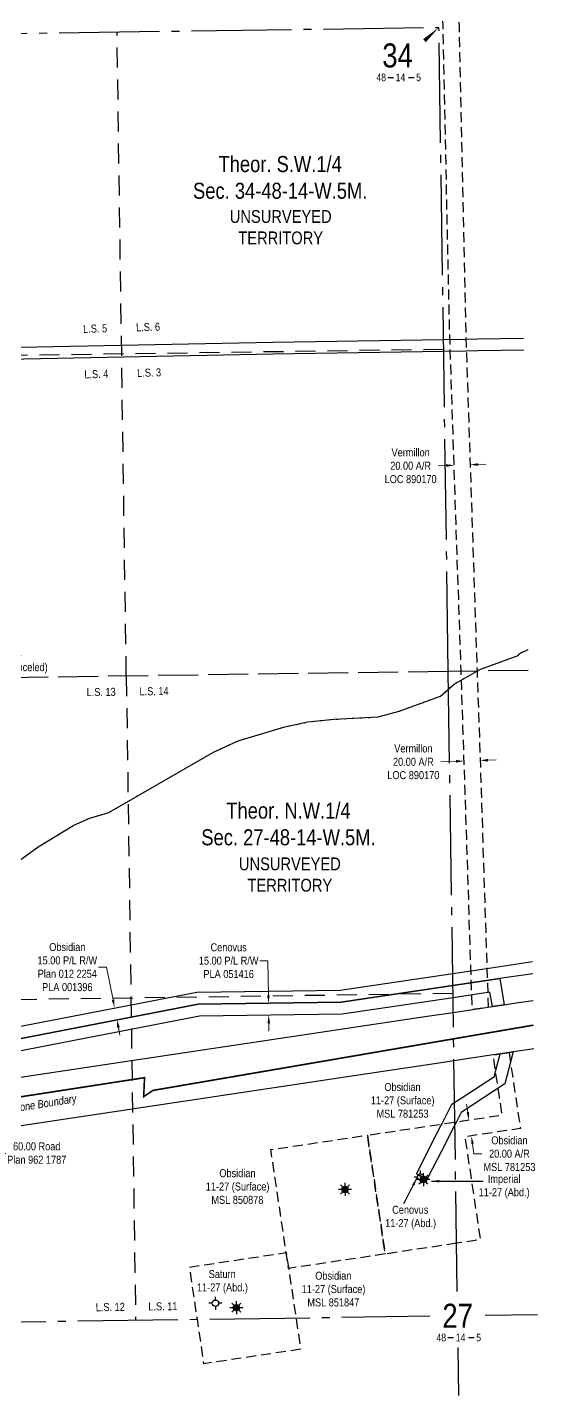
# Model space of a CAD drawing. Extents: x 566267 to 569350, y 5891344 to 5894279.
# Drawn here: x 568713 to 569350, y 5891653 to 5893362 of the extents above; entities that cross this region are included whole.
import ezdxf
from ezdxf.enums import TextEntityAlignment as Align

# ---------------------------------------------------------------- set-up
doc = ezdxf.new("R2010")
doc.units = 0
doc.header["$LTSCALE"] = 5
doc.header["$PDSIZE"] = 0.5
for name, pattern in [('DASHDOT2', [12.7, 6.35, -3.175, 0, -3.175]), ('foc-ACCESSROAD', [3.75, 2.5, -1.25]), ('foc-LSD', [8, 5, -3]), ('foc-QUARTERLINE', [33, 25, -3, 2, -3]), ('foc-UNSURVEYED', [12.5, 10, -2.5]), ('foc-WHEELTRACKS', [2, 0.4, -1.6])]:
    doc.linetypes.add(name, pattern=pattern)
doc.layers.get('Defpoints').update_dxf_attribs({"color": 9})
for name, color, linetype in [('10', 1, 'Continuous'), ('9', 3, 'Continuous'), ('AS-WILDLIFE', 131, 'DASHDOT2'), ('C-RW', 13, 'Continuous'), ('C-SYMBOL', 7, 'Continuous'), ('C-WS', 13, 'foc-ACCESSROAD'), ('F-AR', 190, 'foc-ACCESSROAD'), ('F-RW', 190, 'Continuous'), ('F-WS-S', 8, 'Continuous'), ('L-QSEC', 8, 'foc-QUARTERLINE'), ('L-SECLBL', 7, 'Continuous'), ('L-SECTION-LSD', 7, 'foc-LSD'), ('L-TITLEDB', 4, 'Continuous'), ('L-TITLEDB-T', 4, 'Continuous'), ('L-UNS-T', 3, 'Continuous'), ('L-USEC', 7, 'foc-UNSURVEYED'), ('oil_and_gas_wells_pt', 7, 'Continuous'), ('T-WATER-P3', 160, 'foc-WHEELTRACKS')]:
    doc.layers.add(name, color=color, linetype=linetype)
for name, color, linetype, lineweight in [('C-AR-T', 13, 'Continuous', 9), ('C-RW-T', 13, 'Continuous', 9), ('C-WS-T', 13, 'Continuous', 9), ('F-AR-T', 190, 'Continuous', 9), ('F-RW-T', 190, 'Continuous', 9), ('F-WS-T', 190, 'Continuous', 9)]:
    doc.layers.add(name, color=color, linetype=linetype, lineweight=lineweight)
doc.styles.add('100L', font='ARIALN.TTF', dxfattribs={"height": 11})
doc.styles.add('175L', font='ARIALN.TTF', dxfattribs={"height": 20})
doc.styles.add('240', font='ARIALN.TTF', dxfattribs={"height": 30})
doc.styles.add('80CG', font='ARIALN.TTF', dxfattribs={"height": 10})
doc.styles.add('80L', font='ARIALN.TTF', dxfattribs={"height": 10})
doc.styles.add('foc-LtypeFont', font='ARIALN.TTF', dxfattribs={"height": 7.35})
doc.styles.add('SIMPLEX', font='ARIALN.TTF')
doc.linetypes.add('foc-TOPO-flowdirection-NOLINE', pattern='A,0,[">",foc-LtypeFont,S=0.3,R=0,X=0,Y=-0.945],-20,[">",foc-LtypeFont,S=0.3,R=0,X=0,Y=-0.945],0', length=20)
doc.dimstyles.new('Compass 5 000', dxfattribs={"dimscale": 5, "dimtxt": 9, "dimasz": 2, "dimexe": 0.2, "dimexo": 0.0625, "dimgap": 0.5, "dimtad": 0, "dimtih": 1, "dimtoh": 1, "dimzin": 0, "dimdsep": 46, "dimtxsty": '80CG', "dimcen": 0.1, "dimse1": 1, "dimse2": 1, "dimclrd": 256, "dimclrt": 256, "dimaunit": 1, "dimadec": 4, "dimazin": 0, "dimtfac": 0.06, "dimtofl": 0, "dimtmove": 0, "dimatfit": 1, "dimfxl": 0.2, "dimtolj": 1, "dimtzin": 0, "dimlwd": -1, "dimarcsym": 0})

# ---------------------------------------------------------------- blocks, each defined once
blk = doc.blocks.new('L-SECLBL')
at = {"layer": '9', "color": 7}
for p, q in [((-5.1, -27.8), (-12.3, -27.8)), ((20.7, -27.8), (13.5, -27.8))]:
    blk.add_line(p, q, dxfattribs=at)
at = {"layer": '10', "color": 2, "style": 'SIMPLEX'}
blk.add_attdef('SEC', text='', height=30, dxfattribs=at).set_placement((0, 0), align=Align.MIDDLE)
at = {"layer": '10', "color": 5, "style": '80L'}
blk.add_attdef('TWP', text='', height=9.5, dxfattribs=at).set_placement((-14.4, -27.4), align=Align.MIDDLE_RIGHT)
blk.add_attdef('RGE', text='', height=9.5, dxfattribs=at).set_placement((3.6, -27.4), align=Align.MIDDLE_CENTER)
blk.add_attdef('MER', text='', height=9.5, dxfattribs=at).set_placement((23.2, -27.4), align=Align.MIDDLE_LEFT)
blk = doc.blocks.new('*D416')
at = {"layer": 'C-AR-T', "transparency": 16777216}
for p, q in [((568596.4, 5892586.1), (568606.4, 5892586.2)), ((568551.4, 5892585.4), (568541.4, 5892585.3))]:
    blk.add_line(p, q, dxfattribs=at)
for points in [[(568551.4, 5892587.1), (568551.5, 5892583.8), (568561.4, 5892585.6)], [(568596.4, 5892587.7), (568596.5, 5892584.4), (568586.5, 5892585.9)]]:
    blk.add_solid(points, dxfattribs=at)
at = {"layer": 'Defpoints', "color": 0, "transparency": 16777216}
for p in [(568561.3, 5892597.2), (568586.3, 5892597.5), (568586.5, 5892585.9)]:
    blk.add_point(p, dxfattribs=at)
at = {"layer": 'C-AR-T', "transparency": 16777216, "insert": (568673.2, 5892586.2), "char_height": 10, "attachment_point": 5, "style": '80CG'}
blk.add_mtext('\\A1;Obsidian\\P25.00 A/R\\PLOC 122143\\P(Expired, to be Canceled)', dxfattribs=at)
blk = doc.blocks.new('*D418')
at = {"layer": 'C-RW-T', "transparency": 16777216}
for p, q in [((568811.8, 5892188.2), (568801.8, 5892188.2)), ((568819.8, 5892147.5), (568811.8, 5892188.2)), ((568826.5, 5892112.9), (568828.4, 5892103.1))]:
    blk.add_line(p, q, dxfattribs=at)
for points in [[(568821.4, 5892147.8), (568818.1, 5892147.1), (568821.7, 5892137.7)], [(568828.2, 5892113.2), (568824.9, 5892112.6), (568824.6, 5892122.7)]]:
    blk.add_solid(points, dxfattribs=at)
at = {"layer": 'Defpoints', "color": 0, "transparency": 16777216}
for p in [(568821.7, 5892137.7), (568517.7, 5892078.3), (568520.6, 5892063.4)]:
    blk.add_point(p, dxfattribs=at)
at = {"layer": 'C-RW-T', "transparency": 16777216, "insert": (568762.7, 5892188.2), "char_height": 10, "attachment_point": 5, "style": '80CG'}
blk.add_mtext('\\A1;Obsidian\\P15.00 P/L R/W\\PPlan 012 2254\\PPLA 001396', dxfattribs=at)
blk = doc.blocks.new('*D420')
at = {"layer": 'Defpoints', "color": 0, "transparency": 16777216}
for p in [(568997.6, 5892142.9), (569014, 5892143.1), (568997.9, 5892127.9)]:
    blk.add_point(p, dxfattribs=at)
at = {"layer": 'F-RW-T', "transparency": 16777216}
for p, q in [((569013.3, 5892196.2), (569003.3, 5892196.2)), ((569013.9, 5892153.1), (569013.3, 5892196.2)), ((569014.4, 5892118.1), (569014.5, 5892108.1))]:
    blk.add_line(p, q, dxfattribs=at)
for points in [[(569015.5, 5892153.1), (569012.2, 5892153.1), (569014, 5892143.1)], [(569016, 5892118.1), (569012.7, 5892118.1), (569014.2, 5892128.1)]]:
    blk.add_solid(points, dxfattribs=at)
at = {"layer": 'F-RW-T', "transparency": 16777216, "insert": (568964.2, 5892196.2), "char_height": 10, "attachment_point": 5, "style": '80CG'}
blk.add_mtext('\\A1;Cenovus\\P15.00 P/L R/W\\PPLA 051416', dxfattribs=at)
blk = doc.blocks.new('*D426')
at = {"layer": 'Defpoints', "color": 0, "transparency": 16777216}
for p in [(568687.5, 5892048.1), (568696.4, 5891988.8), (568671.4, 5891985.1)]:
    blk.add_point(p, dxfattribs=at)
at = {"layer": 'L-TITLEDB-T', "transparency": 16777216}
for p, q in [((568661, 5892054.3), (568659.5, 5892064.2)), ((568672.9, 5891975.2), (568675.8, 5891956)), ((568675.8, 5891956), (568685.8, 5891956))]:
    blk.add_line(p, q, dxfattribs=at)
for points in [[(568662.7, 5892054.5), (568659.4, 5892054), (568662.5, 5892044.4)], [(568674.5, 5891975.4), (568671.2, 5891975), (568671.4, 5891985.1)]]:
    blk.add_solid(points, dxfattribs=at)
at = {"layer": 'L-TITLEDB-T', "transparency": 16777216, "insert": (568724.5, 5891956), "char_height": 10, "attachment_point": 5, "style": '80CG'}
blk.add_mtext('\\A1;60.00 Road\\PPlan 962 1787', dxfattribs=at)
blk = doc.blocks.new('*D428')
at = {"layer": 'Defpoints', "color": 0, "transparency": 16777216}
for p in [(569245.8, 5892814.8), (569246.3, 5892800.6), (569266.3, 5892801.3)]:
    blk.add_point(p, dxfattribs=at)
at = {"layer": 'F-AR-T', "transparency": 16777216}
for p, q in [((569235.8, 5892814.4), (569225.8, 5892814.1)), ((569275.8, 5892815.8), (569285.8, 5892816.1))]:
    blk.add_line(p, q, dxfattribs=at)
for points in [[(569235.8, 5892816.1), (569235.9, 5892812.8), (569245.8, 5892814.8)], [(569275.8, 5892817.4), (569275.9, 5892814.1), (569265.8, 5892815.4)]]:
    blk.add_solid(points, dxfattribs=at)
at = {"layer": 'F-AR-T', "transparency": 16777216, "insert": (569191.5, 5892814.1), "char_height": 10, "attachment_point": 5, "style": '80CG'}
blk.add_mtext('\\A1;Vermillon\\P20.00 A/R\\PLOC 890170', dxfattribs=at)
blk = doc.blocks.new('*D429')
at = {"layer": 'Defpoints', "color": 0, "transparency": 16777216}
for p in [(569258.3, 5892445.8), (569258.3, 5892445.5), (569278.3, 5892446.5)]:
    blk.add_point(p, dxfattribs=at)
at = {"layer": 'F-AR-T', "transparency": 16777216}
for p, q in [((569248.3, 5892445.2), (569229.2, 5892444.5)), ((569288.3, 5892446.5), (569298.3, 5892446.8))]:
    blk.add_line(p, q, dxfattribs=at)
for points in [[(569248.2, 5892446.8), (569248.3, 5892443.5), (569258.3, 5892445.5)], [(569288.2, 5892448.2), (569288.3, 5892444.8), (569278.3, 5892446.2)]]:
    blk.add_solid(points, dxfattribs=at)
at = {"layer": 'F-AR-T', "transparency": 16777216, "insert": (569194.9, 5892444.5), "char_height": 10, "attachment_point": 5, "style": '80CG'}
blk.add_mtext('\\A1;Vermillon\\P20.00 A/R\\PLOC 890170', dxfattribs=at)
blk = doc.blocks.new('Gabd.15d85efd0b')
for p, q in [((-0.81, 0), (-1.62, 0)), ((0, 0.81), (0, 1.62)), ((1.62, 0), (0.81, 0)), ((0, -0.81), (0, -1.62))]:
    blk.add_line(p, q)
blk.add_circle((0, 0), 0.8)
blk = doc.blocks.new('GAS')
h = blk.add_hatch(color=255)
h.dxf.hatch_style = 1
edge = h.paths.add_edge_path()
edge.add_arc((0, 0), 0.9, 0, 360)
for p, q in [((-0.81, 0), (-1.62, 0)), ((-0.57, 0.57), (-1.14, 1.14)), ((0, 0.81), (0, 1.62)), ((0.57, 0.57), (1.14, 1.14)), ((1.62, 0), (0.81, 0)), ((-0.57, -0.57), (-1.14, -1.14)), ((0, -0.81), (0, -1.62)), ((1.14, -1.14), (0.57, -0.57))]:
    blk.add_line(p, q)
blk.add_circle((0, 0), 0.8)
blk = doc.blocks.new('*D431')
at = {"layer": 'C-WS-T', "transparency": 16777216}
for p, q in [((569262.8, 5892007.2), (569261.3, 5892017.1)), ((569268.7, 5891967.7), (569270.6, 5891955.2)), ((569270.6, 5891955.2), (569280.6, 5891955.2))]:
    blk.add_line(p, q, dxfattribs=at)
for points in [[(569264.4, 5892007.5), (569261.2, 5892007), (569264.3, 5891997.4)], [(569270.4, 5891967.9), (569267.1, 5891967.4), (569267.2, 5891977.6)]]:
    blk.add_solid(points, dxfattribs=at)
at = {"layer": 'Defpoints', "color": 0, "transparency": 16777216}
for p in [(569270.7, 5891998.3), (569267.2, 5891977.6), (569273.7, 5891978.5)]:
    blk.add_point(p, dxfattribs=at)
at = {"layer": 'C-WS-T', "transparency": 16777216, "insert": (569314.9, 5891955.2), "char_height": 10, "attachment_point": 5, "style": '80CG'}
blk.add_mtext('\\A1;Obsidian\\P20.00 A/R\\PMSL 781253', dxfattribs=at)

msp = doc.modelspace()

# ---------------------------------------------------------------- linework, layer by layer
at = {"layer": 'AS-WILDLIFE', "const_width": 1.999, "flags": 128}
msp.add_lwpolyline([(567519.596, 5891839.478), (568139.497, 5891939.024), (568859.165, 5892050.149), (568858.053, 5892026.478), (568869.748, 5892034.274), (569344.899, 5892115.729)], dxfattribs=at)
at = {"layer": 'C-RW', "flags": 128}
msp.add_lwpolyline([(569332.697, 5892958.442), (569276.032, 5892957.538), (569261.041, 5892957.299), (569232.762, 5892956.849), (569019.815, 5892953.452), (568604.452, 5892945.263), (568596.754, 5892937.297), (568602.09, 5892552.114), (568576.664, 5892525.887), (568434.005, 5892526.202), (568190.522, 5892289.962), (568139.58, 5892254.387), (568130.996, 5892266.678), (568180.948, 5892301.563), (568427.941, 5892541.208), (568570.331, 5892540.893), (568587.013, 5892558.101), (568581.678, 5892943.268), (568597.943, 5892960.136), (569019.517, 5892968.455), (569232.545, 5892971.847), (569260.535, 5892972.291), (569275.527, 5892972.529), (569332.48, 5892973.435)], dxfattribs=at)
at = {"layer": 'C-RW'}
for points in [[(568613.498, 5892096.988), (568924.517, 5892156.818), (569103.43, 5892159.381), (569244.006, 5892180.288), (569300.257, 5892188.651), (569343.749, 5892195.118)], [(569343.968, 5892179.991), (569317.661, 5892176.079), (569302.815, 5892173.872), (569244.225, 5892165.16), (569104.664, 5892144.402), (568926.16, 5892141.867), (568451.338, 5892049.934)]]:
    msp.add_lwpolyline(points, dxfattribs=at)
msp.add_lwpolyline([(569213.573, 5891926.203), (569212.091, 5891923.299), (569198.743, 5891930.108), (569223.927, 5891979.477), (569229.3, 5891990.011), (569230.467, 5891992.299), (569243.069, 5892017.003), (569246.339, 5892019.149), (569296.063, 5892051.785), (569297.662, 5892057.874), (569303.424, 5892079.811), (569314.37, 5892081.451), (569319.56, 5892082.229), (569309.095, 5892042.416), (569254.622, 5892006.641), (569248.693, 5891995.022), (569246.743, 5891991.202), (569230.016, 5891958.424), (569213.573, 5891926.203)], close=True, dxfattribs=at)
at = {"layer": 'C-WS', "flags": 128}
for points in [[(569248.884, 5891843.324), (569159.743, 5891830.008), (569137.573, 5891978.424), (569230.467, 5891992.299), (569233.468, 5891992.747), (569246.692, 5891994.723), (569248.693, 5891995.022), (569256.305, 5891996.159), (569257.033, 5891996.268), (569305.777, 5892003.549), (569302.413, 5892026.069), (569300.786, 5892036.959), (569297.662, 5892057.874), (569294.583, 5892078.486), (569303.424, 5892079.811), (569314.37, 5892081.451), (569316.177, 5892069.356), (569320.835, 5892038.169), (569328.521, 5891986.716), (569259.261, 5891976.371), (569278.474, 5891847.745), (569248.884, 5891843.324)], [(569159.743, 5891830.008), (569039.032, 5891811.978), (569036.076, 5891831.768), (569016.863, 5891960.393), (569137.573, 5891978.424), (569159.743, 5891830.008)], [(569054.106, 5891711.057), (568933.396, 5891693.026), (568925.113, 5891748.474), (568915.365, 5891813.736), (569036.076, 5891831.768), (569048.255, 5891750.227), (569054.106, 5891711.057)]]:
    msp.add_lwpolyline(points, close=True, dxfattribs=at)
at = {"layer": 'F-AR', "flags": 128}
msp.add_lwpolyline([(569249.785, 5893461.792), (569251.959, 5893361.861), (569260.242, 5892980.984), (569274.514, 5892557.813), (569279.576, 5892407.707), (569284.258, 5892264.02), (569288.357, 5892138.192), (569268.435, 5892135.206), (569259.578, 5892407.043), (569254.503, 5892557.531), (569240.242, 5892980.429), (569231.952, 5893361.578), (569229.779, 5893461.509)], dxfattribs=at)
at = {"layer": 'F-RW'}
msp.add_lwpolyline([(568451.338, 5892049.934), (568926.16, 5892141.867), (569104.664, 5892144.402), (569244.225, 5892165.16), (569302.815, 5892173.872), (569308.468, 5892141.205), (569293.624, 5892138.981), (569290.526, 5892156.877), (569244.444, 5892150.023), (569105.879, 5892129.412), (568927.696, 5892126.88), (568451.556, 5892034.688)], dxfattribs=at)
at = {"layer": 'L-QSEC'}
for p, q in [((568422.681, 5893350.104), (569226.902, 5893361.507)), ((569238.55, 5892557.306), (569226.902, 5893361.507)), ((569249.757, 5891783.088), (569238.55, 5892557.306)), ((568445.694, 5891741.683), (569215.5, 5891752.614)), ((569284.74, 5891753.597), (569350.129, 5891754.526)), ((569251.637, 5891653.17), (569250.769, 5891713.132))]:
    msp.add_line(p, q, dxfattribs=at)
at = {"layer": 'L-SECLBL', "flags": 128}
msp.add_lwpolyline([(569226.902, 5893361.507, 0, 5, 0), (569208.73, 5893344.831, 0, 0, 0)], format="xyseb", dxfattribs=at)
at = {"layer": 'L-SECTION-LSD'}
for p, q in [((568836.369, 5892551.599), (568824.791, 5893355.806)), ((569232.726, 5892959.407), (568428.435, 5892947.998)), ((568836.369, 5892551.601), (568847.942, 5891747.396)), ((569244.37, 5892155.206), (568439.941, 5892143.79))]:
    msp.add_line(p, q, dxfattribs=at)
at = {"layer": 'L-TITLEDB'}
for points in [[(567519.121, 5891873.035), (567576.712, 5891881.667), (567618.87, 5891887.984), (567979.2, 5891941.987), (567980.303, 5891942.153), (567999.014, 5891944.952), (568044.186, 5891951.71), (568059.123, 5891953.955), (568374.111, 5892001.173), (568421.771, 5892008.316), (568451.869, 5892012.827), (568768.076, 5892060.219), (569212.344, 5892126.8), (569244.71, 5892131.65), (569293.624, 5892138.981), (569308.468, 5892141.205), (569323.311, 5892143.429), (569344.452, 5892146.597)], [(569345.328, 5892086.091), (569334.392, 5892084.452), (569319.56, 5892082.229), (569314.37, 5892081.451), (569303.424, 5892079.811), (569294.583, 5892078.486), (569245.586, 5892071.142), (569221.231, 5892067.493), (569126.392, 5892053.277), (568776.964, 5892000.911), (568452.735, 5891952.318), (568422.637, 5891947.807), (568382.999, 5891941.866), (568080.471, 5891896.522), (568060.525, 5891893.533), (568050.559, 5891892.038), (567989.191, 5891882.846), (567619.725, 5891827.473), (567585.6, 5891822.359), (567519.977, 5891812.524)]]:
    msp.add_lwpolyline(points, dxfattribs=at)
at = {"layer": 'L-USEC'}
for p, q in [((569238.55, 5892557.306), (568434.188, 5892545.892)), ((569338.485, 5892558.725), (569238.55, 5892557.306))]:
    msp.add_line(p, q, dxfattribs=at)
at = {"layer": 'oil_and_gas_wells_pt'}
msp.add_point((569207.457, 5891922.893), dxfattribs=at)

# ---------------------------------------------------------------- block references
at = {"layer": 'F-WS-S', "xscale": 4.999999999999985, "yscale": 4.999999999999985, "zscale": 4.999999999999985}
for p in [(569204.002, 5891926.069), (568947.682, 5891768.492)]:
    msp.add_blockref('Gabd.15d85efd0b', p, dxfattribs=at)
at = {"layer": 'F-WS-S', "color": 5, "xscale": 4.999999999999985, "yscale": 4.999999999999985, "zscale": 4.999999999999985}
for p in [(569207.457, 5891922.893), (569109.56, 5891910.574), (568973.835, 5891762.972)]:
    msp.add_blockref('GAS', p, dxfattribs=at)
at = {"layer": 'L-SECLBL', "xscale": 0.9994869999999981, "yscale": 0.9994869999999981, "zscale": 0.9994869999999981}
for p, values in [((569175.193, 5893326.455), {'SEC': '34', 'TWP': '48', 'RGE': '14', 'MER': '5'}), ((569250.191, 5891753.106), {'SEC': '27', 'TWP': '48', 'RGE': '14', 'MER': '5'})]:
    msp.add_blockref('L-SECLBL', p, dxfattribs=at).add_auto_attribs(values)

# ---------------------------------------------------------------- texts
at = {"layer": 'AS-WILDLIFE', "insert": (568662.886, 5892005.1), "char_height": 9.99487, "attachment_point": 5, "rotation": 9.122888, "style": '240'}
msp.add_mtext_dynamic_manual_height_columns('{\\fArial Narrow|b0|i1|c0|p34;Key Wildlife and Biodiversity Zone Boundary}', width=226.10264, gutter_width=44.977, heights=[0], dxfattribs=at)
at = {"layer": 'C-SYMBOL', "color": 3, "char_height": 20, "width": 215.98445, "attachment_point": 2, "style": '175L'}
for s, insert in [('Theor. S.W.1/4 \\PSec. 34-48-14-W.5M.', (569028.553, 5893200.855)), ('Theor. N.W.1/4 \\PSec. 27-48-14-W.5M.', (569038.916, 5892393.627))]:
    msp.add_mtext(s, dxfattribs=dict(at, insert=insert))
at = {"layer": 'C-WS-T', "insert": (569141.131, 5892043.535), "char_height": 9.99487, "attachment_point": 1, "style": '80L'}
msp.add_mtext_dynamic_manual_height_columns('\\pi17.57168;Obsidian\\P\\pi0.66357;11-27 (Surface)\\P\\pi7.70975;MSL 781253', width=78.95443, gutter_width=49.974, heights=[0], dxfattribs=at)
at = {"layer": 'C-WS-T', "char_height": 9.99487, "width": 78.95443, "attachment_point": 1, "style": '80L'}
for s, insert in [('\\pi17.57168;Obsidian\\P\\pi0.66357;11-27 (Surface)\\P\\pi7.69612;MSL 850878', (568934.963, 5891935.928)), ('\\pi17.57168;Obsidian\\P\\pi0.66357;11-27 (Surface)\\P\\pi7.70975;MSL 851847', (569054.763, 5891807.888))]:
    msp.add_mtext(s, dxfattribs=dict(at, insert=insert))
at = {"layer": 'F-WS-T', "char_height": 10, "attachment_point": 1, "style": '80L'}
for s, insert in [('\\pi12.13049;Imperial \\P\\pi0.66392;11-27 (Abd.)', (569275.791, 5891928.826)), ('\\pi9.42926;Cenovus\\P\\pi0.66392;11-27 (Abd.)', (569159.005, 5891890.278)), ('\\pi15.32626;Saturn\\P\\pi0.66392;11-27 (Abd.)', (568923.932, 5891809.974))]:
    msp.add_mtext_dynamic_manual_height_columns(s, width=63.0809, gutter_width=50, heights=[0], dxfattribs=dict(at, insert=insert))
at = {"layer": 'L-UNS-T', "color": 3, "char_height": 16, "attachment_point": 5, "style": '80L'}
for insert in [(569029.204, 5893111.912), (569040.648, 5892303.655)]:
    msp.add_mtext_dynamic_manual_height_columns('UNSURVEYED TERRITORY', width=126.41375, gutter_width=47.5, heights=[0], dxfattribs=dict(at, insert=insert))

# ---------------------------------------------------------------- dimensions: what is measured, and where the dimension line sits
at = {"layer": 'C-AR-T'}
dim = msp.add_linear_dim(base=(568586.451, 5892585.932), p1=(568561.282, 5892597.177), p2=(568586.288, 5892597.528), angle=0.803443, text='Obsidian\\P25.00 A/R\\PLOC 122143\\P(Expired, to be Canceled)', dimstyle='Compass 5 000', dxfattribs=at)
dim.commit()
dim.dimension.update_dxf_attribs({"geometry": '*D416', "text_midpoint": (568673.209, 5892586.212), "dimtype": 161})
at = {"layer": 'C-RW-T'}
dim = msp.add_linear_dim(base=(568821.697, 5892137.652), p1=(568520.64, 5892063.352), p2=(568517.724, 5892078.282), angle=101.051448, text='Obsidian\\P15.00 P/L R/W\\PPlan 012 2254\\PPLA 001396', dimstyle='Compass 5 000', dxfattribs=at)
dim.commit()
dim.dimension.update_dxf_attribs({"geometry": '*D418', "text_midpoint": (568762.742, 5892188.18), "dimtype": 161})
at = {"layer": 'C-WS-T'}
dim = msp.add_linear_dim(base=(569267.234, 5891977.562), p1=(569270.747, 5891998.316), p2=(569273.703, 5891978.528), angle=278.495123, text='Obsidian\\P20.00 A/R\\PMSL 781253', dimstyle='Compass 5 000', dxfattribs=at)
dim.commit()
dim.dimension.update_dxf_attribs({"geometry": '*D431', "text_midpoint": (569314.86, 5891955.188), "dimtype": 161})
at = {"layer": 'F-AR-T', "color": 5}
dim = msp.add_aligned_dim(p1=(569266.303, 5892801.273), p2=(569246.306, 5892800.599), distance=-14.169, text='Vermillon\\P20.00 A/R\\PLOC 890170', dimstyle='Compass 5 000', dxfattribs=at)
dim.commit()
dim.dimension.update_dxf_attribs({"geometry": '*D428', "text_midpoint": (569191.549, 5892814.086)})
dim = msp.add_linear_dim(base=(569258.281, 5892445.496), p1=(569278.267, 5892446.51), p2=(569258.27, 5892445.836), angle=181.931443, text='Vermillon\\P20.00 A/R\\PLOC 890170', dimstyle='Compass 5 000', dxfattribs=at)
dim.commit()
dim.dimension.update_dxf_attribs({"geometry": '*D429', "text_midpoint": (569194.929, 5892444.516), "dimtype": 161})
at = {"layer": 'F-RW-T'}
dim = msp.add_linear_dim(base=(569014.016, 5892143.115), p1=(568997.855, 5892127.877), p2=(568997.642, 5892142.882), angle=90.813875, text='Cenovus\\P15.00 P/L R/W\\PPLA 051416', dimstyle='Compass 5 000', dxfattribs=at)
dim.commit()
dim.dimension.update_dxf_attribs({"geometry": '*D420', "text_midpoint": (568964.176, 5892196.19), "dimtype": 161})
at = {"layer": 'L-TITLEDB-T'}
dim = msp.add_linear_dim(base=(568671.39, 5891985.088), p1=(568687.516, 5892048.145), p2=(568696.404, 5891988.837), angle=278.523703, text='60.00 Road\\PPlan 962 1787', dimstyle='Compass 5 000', dxfattribs=at)
dim.commit()
dim.dimension.update_dxf_attribs({"geometry": '*D426', "text_midpoint": (568724.485, 5891955.993), "dimtype": 161})

# ---------------------------------------------------------------- leaders
at = {"layer": 'F-WS-T', "path_type": 1}
for points in [[(569199.305, 5891924.887), (569182.736, 5891892.456)], [(569217.506, 5891920.93), (569281.979, 5891920.93)]]:
    msp.add_leader(points, dimstyle='Compass 5 000', override={"dimgap": 0.5, "dimtad": 0}, dxfattribs=at)

# ---------------------------------------------------------------- next in the draw order: texts
at = {"layer": 'L-SECTION-LSD', "attachment_point": 1, "style": '100L', "bg_fill": 3, "box_fill_scale": 1.15, "bg_fill_color": 256, "bg_fill_transparency": 0}
for s, width, insert, char_height, rotation in [('\\pi1.75768;L.S. 5', 30.38555, (568780.547, 5892989.964), 9.99487, 1.649272), ('L.S. 6', 30.46749, (568848.444, 5892991.918), 9.9949, 1.649272), ('\\pi1.98499;L.S. 4', 30.52423, (568781.865, 5892933.084), 9.99487, 1.649272), ('L.S. 3', 30.36033, (568849.761, 5892935.039), 9.9949, 1.649272), ('\\pi1.88782;L.S. 13', 36.81532, (568784.855, 5892536.44), 9.99487, 0.824463), ('L.S. 14', 36.97922, (568852.773, 5892537.417), 9.9949, 0.824463), ('\\pi2.22654;L.S. 12', 37.09269, (568795.907, 5891768.477), 9.99487, 0.824463), ('L.S. 11', 36.4308, (568863.824, 5891769.455), 9.9949, 0.824463)]:
    msp.add_mtext_dynamic_manual_height_columns(s, width=width, gutter_width=54.972, heights=[0], dxfattribs=dict(at, insert=insert, char_height=char_height, rotation=rotation))

# ---------------------------------------------------------------- next in the draw order: linework, layer by layer
at = {"layer": 'T-WATER-P3', "flags": 128}
msp.add_lwpolyline([(568630.966, 5892264.641), (568643.763, 5892272.616), (568678.9, 5892303.995), (568726.305, 5892338.238), (568770.654, 5892365.242), (568790.636, 5892374.36), (568814.699, 5892381.282), (568945.272, 5892456.7), (568976.291, 5892470.918), (569034.273, 5892488.199), (569062.998, 5892494.288), (569096.11, 5892497.732), (569150.835, 5892500.565), (569177.146, 5892507.821), (569228.659, 5892526.366), (569245.708, 5892541.596), (569278.024, 5892559.884), (569325.651, 5892577.177), (569328.016, 5892579.91), (569338.106, 5892584.867)], dxfattribs=at)
at = {"layer": 'T-WATER-P3', "linetype": 'foc-TOPO-flowdirection-NOLINE', "flags": 128}
msp.add_lwpolyline([(568630.966, 5892264.641), (568643.763, 5892272.616), (568678.9, 5892303.995), (568726.305, 5892338.238), (568770.654, 5892365.242), (568790.636, 5892374.36), (568814.699, 5892381.282), (568945.272, 5892456.7), (568976.291, 5892470.918), (569034.273, 5892488.199), (569062.998, 5892494.288), (569096.11, 5892497.732), (569150.835, 5892500.565), (569177.146, 5892507.821), (569228.659, 5892526.366), (569245.708, 5892541.596), (569278.024, 5892559.884), (569325.651, 5892577.177), (569328.016, 5892579.91), (569338.106, 5892584.867)], dxfattribs=at)

doc.saveas('drawing.dxf')
